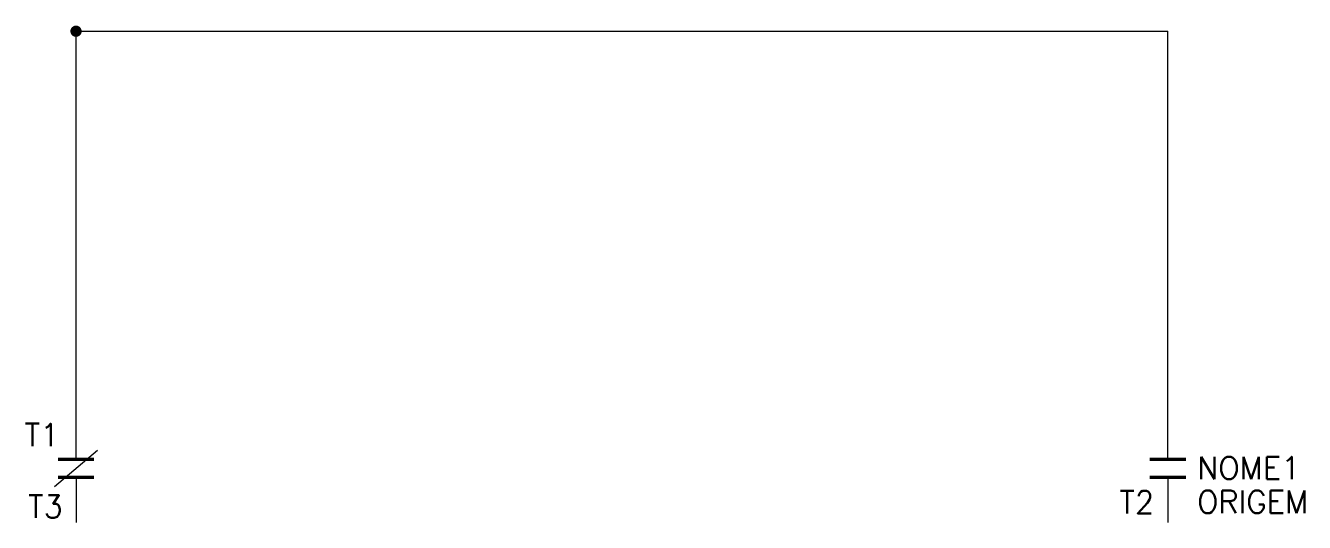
# Model space of a CAD drawing. Extents: x 363 to 477, y 239 to 283.
import ezdxf
from ezdxf.enums import TextEntityAlignment as Align

# ---------------------------------------------------------------- set-up
doc = ezdxf.new("R2010")
doc.units = 0
doc.header["$MEASUREMENT"] = 0
doc.layers.get('0').update_dxf_attribs({"linetype": 'CONTINUOUS'})
doc.styles.add('ROMANS', font='romans')

# ---------------------------------------------------------------- blocks, each defined once
blk = doc.blocks.new('CON2')
at = {"const_width": 0.5}
blk.add_lwpolyline([(-0.25, 0, 1), (0.25, 0, 1)], format="xyb", close=True, dxfattribs=at)

msp = doc.modelspace()

# ---------------------------------------------------------------- linework, layer by layer
at = {"color": 0}
msp.add_line((367.74, 282.87), (464.61, 282.87), dxfattribs=at)
for p, q in [((367.74, 244.91), (367.74, 282.87)), ((464.61, 244.91), (464.61, 282.87)), ((365.82, 242.5), (369.65, 245.71)), ((367.74, 243.31), (367.74, 239.31)), ((464.61, 243.31), (464.61, 239.31))]:
    msp.add_line(p, q)
at = {"color": 5, "const_width": 0.3}
for points in [[(369.34, 244.91), (366.14, 244.91)], [(466.21, 244.91), (463.01, 244.91)], [(369.34, 243.31), (366.14, 243.31)], [(466.21, 243.31), (463.01, 243.31)]]:
    msp.add_lwpolyline(points, dxfattribs=at)

# ---------------------------------------------------------------- block references
at = {"color": 0, "xscale": -1, "rotation": 90}
msp.add_blockref('CON2', (367.74, 282.87), dxfattribs=at)

# ---------------------------------------------------------------- texts
at = {"color": 7, "lineweight": -3, "style": 'ROMANS'}
for tag, text, p in [('T1', '', (363.18, 247.07)), ('NOME1', '', (467.21, 244.13)), ('ORIGEM', 'ORIGEM', (467.21, 241.13))]:
    msp.add_attdef(tag, text=text, height=2, dxfattribs=at).set_placement(p, align=Align.MIDDLE_LEFT)
for tag, p in [('T3', (366.57, 240.72)), ('T2', (463.4, 241.1))]:
    msp.add_attdef(tag, text='', height=2, dxfattribs=at).set_placement(p, align=Align.MIDDLE_RIGHT)

doc.saveas('drawing.dxf')
